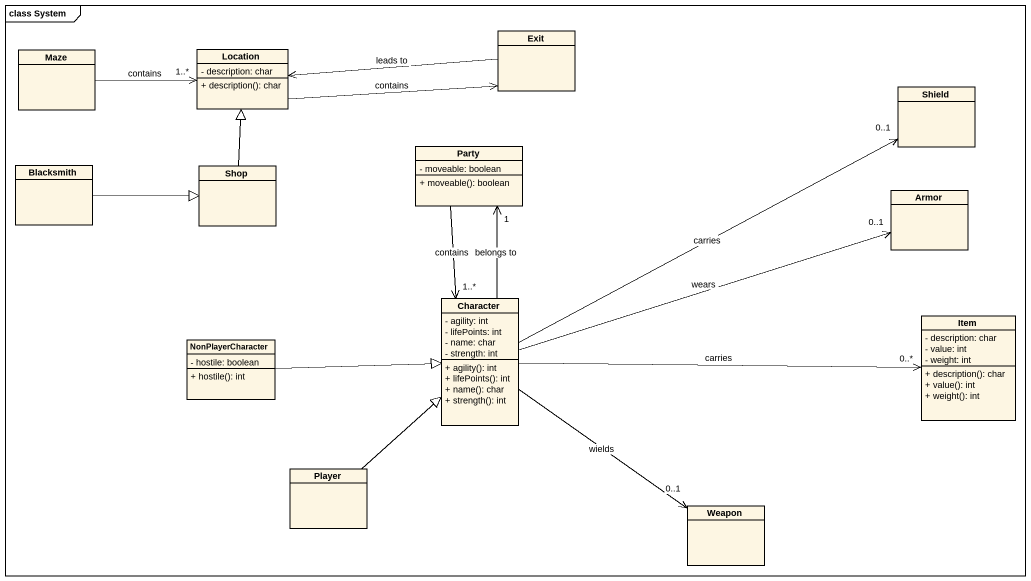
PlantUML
@startuml
mainframe class System
hide circle
hide empty members
skinparam classAttributeIconSize 0
class Maze
class Location {
  - description: char
  + description(): char
}
class Exit
class Shield
class Blacksmith
class Shop
class Party {
  - moveable: boolean
  + moveable(): boolean
}
class Armor
class Character {
  - agility: int
  - lifePoints: int
  - name: char
  - strength: int
  + agility(): int
  + lifePoints(): int
  + name(): char
  + strength(): int
}
class Item {
  - description: char
  - value: int
  - weight: int
  + description(): char
  + value(): int
  + weight(): int
}
class NonPlayerCharacter {
  - hostile: boolean
  + hostile(): int
}
class Player
class Weapon
Maze -right-> "1..*" Location : contains
Location -right-> Exit : contains
Exit -left-> Location : leads to
Blacksmith -right-|> Shop
Shop -up-|> Location
Party --> "1..*" Character : contains
Character -right-> "0..1" Shield : carries
Character -up-> "1" Party : belongs to
Character -right-> "0..1" Armor : wears
Character -right-> "0..*" Item : carries
Character --> "0..1" Weapon : wields
NonPlayerCharacter -right-|> Character
Player -up-|> Character
@enduml
